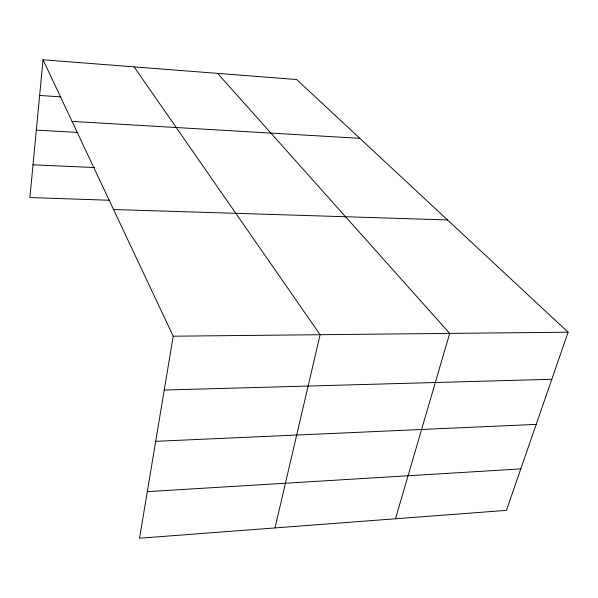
<?xml version="1.0" encoding="UTF-8"?>
<svg xmlns="http://www.w3.org/2000/svg" width="598" height="598" viewBox="0 0 598 598"><rect width="100%" height="100%" fill="white"/><g stroke="black" fill="none" stroke-linecap="round" stroke-linejoin="round"><path stroke-width="0.9" d="M43.034 59.785L173.211 336.196L139.536 538.215L506.439 510.356L568.1 332.211L296.668 79.527L43.034 59.785L29.9 197.549L109.868 200.27M274.998 527.929L320.117 334.716L134.094 66.871M395.48 518.78L449.681 333.407L217.59 73.375M147.302 491.638L520.791 468.899M155.689 441.324L536.197 424.378M164.233 390.046L551.812 379.281M173.211 336.196L568.1 332.211M113.56 209.532L447.483 219.922M33.017 164.824L94.506 167.552M36.329 130.125L76.993 132.382M72.044 121.394L359.839 138.332M39.632 95.463L60.944 96.876"/></g></svg>
